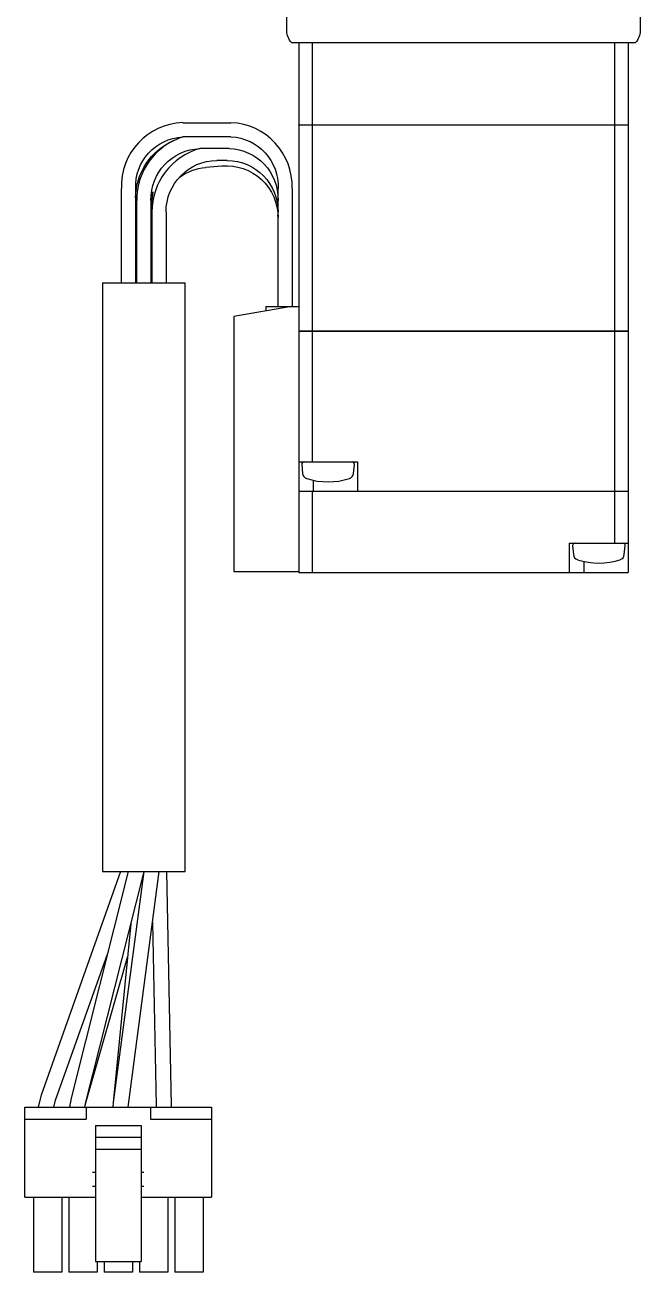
# Model space of a CAD drawing. Extents: x 0 to 753, y -8 to 439.
# Drawn here: x 522.5 to 574.8, y 111.6 to 217.5 of the extents above; entities that cross this region are included whole.
import ezdxf

# ---------------------------------------------------------------- set-up
doc = ezdxf.new("R2010")
doc.units = 0
doc.header["$LTSCALE"] = 0.5
doc.layers.add('MSM_CONTINUOUS', color=7, linetype='CONTINUOUS')

msp = doc.modelspace()

# ---------------------------------------------------------------- linework, layer by layer
at = {"layer": 'MSM_CONTINUOUS'}
for p, q in [((544.77, 217.01), (544.77, 231.01)), ((574.77, 231.01), (574.77, 217.01)), ((545.15, 216.01), (574.39, 216.01)), ((545.77, 216.01), (545.77, 209.02)), ((546.92, 216.01), (546.92, 209.02)), ((572.61, 216.01), (572.61, 209.02)), ((573.77, 216.01), (573.77, 209.02)), ((535.92, 209.21), (540.02, 209.21)), ((545.77, 209.02), (573.77, 209.02)), ((545.77, 209.01), (545.77, 171.01)), ((573.77, 209.01), (545.77, 209.01)), ((545.78, 209.01), (545.78, 209.02)), ((546.92, 209.01), (546.92, 209.02)), ((546.92, 209.01), (546.92, 191.52)), ((572.61, 209.01), (572.61, 209.02)), ((572.61, 209.01), (572.61, 191.52)), ((573.76, 209.01), (573.76, 209.02)), ((573.77, 209.01), (573.77, 191.52)), ((540.02, 208.01), (535.92, 208.01)), ((535.92, 208), (535.96, 208.01)), ((539.86, 207.01), (537.38, 207.01)), ((539.25, 205.53), (537.87, 205.41)), ((539.71, 206.01), (538.83, 206.01)), ((530.72, 195.61), (530.72, 203.61)), ((531.92, 203.61), (531.92, 195.61)), ((533.37, 203.32), (533.38, 203.35)), ((533.38, 203.35), (533.37, 203.32)), ((544.02, 193.61), (544.02, 203.61)), ((545.22, 203.61), (545.22, 193.61)), ((532.02, 195.61), (532.02, 202.61)), ((533.37, 203.32), (533.22, 202.11)), ((533.22, 202.61), (533.22, 195.61)), ((533.32, 202.61), (533.37, 203.32)), ((533.32, 195.61), (533.32, 202.61)), ((534.52, 201.61), (534.52, 195.61)), ((544.02, 201.13), (544.01, 201.37)), ((529.12, 195.61), (536.12, 195.61)), ((529.12, 195.61), (529.12, 145.61)), ((536.12, 145.61), (536.12, 195.61)), ((545.17, 193.61), (540.27, 192.75)), ((540.27, 192.75), (540.27, 171.11)), ((542.97, 193.61), (542.97, 193.22)), ((542.97, 193.61), (545.77, 193.61)), ((545.77, 191.52), (573.77, 191.52)), ((573.77, 191.51), (545.77, 191.51)), ((545.78, 191.51), (545.78, 191.52)), ((546.92, 191.51), (546.92, 191.52)), ((546.92, 191.51), (546.92, 180.41)), ((572.61, 191.51), (572.61, 191.52)), ((572.61, 191.51), (572.61, 177.91)), ((573.76, 191.51), (573.76, 191.52)), ((573.77, 191.51), (573.77, 177.91)), ((545.77, 180.41), (550.77, 180.41)), ((546.04, 180.19), (546.1, 179.42)), ((550.43, 179.42), (550.5, 180.19)), ((550.77, 180.41), (550.77, 177.91)), ((547.02, 177.91), (547.02, 178.84)), ((545.77, 177.91), (573.77, 177.91)), ((573.77, 177.9), (545.77, 177.9)), ((545.78, 177.91), (545.78, 177.9)), ((546.92, 177.91), (546.92, 177.9)), ((546.92, 177.9), (546.92, 171.01)), ((572.61, 177.91), (572.61, 177.9)), ((572.61, 177.9), (572.61, 173.51)), ((573.76, 177.91), (573.76, 177.9)), ((573.77, 177.9), (573.77, 171.01)), ((568.77, 171.01), (568.77, 173.51)), ((568.77, 173.51), (573.77, 173.51)), ((569.04, 173.3), (569.1, 172.53)), ((573.43, 172.53), (573.5, 173.3)), ((570.02, 171.01), (570.02, 171.95)), ((540.27, 171.11), (545.77, 171.11)), ((545.77, 171.01), (573.77, 171.01)), ((530.63, 145.61), (523.89, 126.64)), ((531.3, 145.61), (526.44, 126.37)), ((527.7, 126.05), (532.58, 145.39)), ((529.12, 145.61), (536.12, 145.61)), ((532.61, 145.61), (530.02, 126.02)), ((531.31, 125.85), (533.92, 145.61)), ((534.97, 125.72), (534.57, 145.61)), ((531.52, 141.19), (530.01, 126.02)), ((533.35, 141.31), (533.67, 125.76)), ((525.12, 126.21), (529.55, 138.68)), ((527.73, 126.1), (531.25, 138.43)), ((523.89, 126.64), (523.63, 125.61)), ((523.9, 126.65), (523.64, 125.61)), ((524.96, 125.61), (525.12, 126.21)), ((526.44, 126.37), (526.3, 125.61)), ((527.61, 125.61), (527.7, 126.05)), ((527.62, 125.61), (527.73, 126.1)), ((530.02, 126.02), (529.98, 125.61)), ((522.52, 125.61), (538.37, 125.61)), ((522.52, 117.96), (522.52, 125.61)), ((527.72, 125.61), (527.72, 124.59)), ((530.01, 126.02), (529.98, 125.61)), ((531.28, 125.61), (531.31, 125.85)), ((533.18, 125.61), (533.18, 124.59)), ((533.67, 125.76), (533.67, 125.61)), ((534.97, 125.61), (534.96, 125.79)), ((534.97, 125.61), (534.97, 125.72)), ((538.37, 125.61), (538.37, 117.96)), ((522.52, 124.59), (527.72, 124.59)), ((528.52, 124.06), (532.38, 124.06)), ((528.52, 124.06), (528.52, 112.5)), ((532.38, 124.06), (532.38, 112.5)), ((533.18, 124.59), (538.37, 124.59)), ((528.52, 123.06), (532.38, 123.06)), ((528.52, 122.04), (532.38, 122.04)), ((528.52, 120.06), (528.27, 120.06)), ((532.63, 120.06), (532.38, 120.06)), ((528.27, 118.91), (528.52, 118.91)), ((532.38, 118.91), (532.63, 118.91)), ((522.52, 117.96), (528.52, 117.96)), ((523.25, 117.96), (523.25, 111.61)), ((525.65, 117.96), (525.65, 111.61)), ((526.25, 117.96), (526.25, 111.61)), ((532.38, 117.96), (538.37, 117.96)), ((534.65, 117.96), (534.65, 111.61)), ((535.25, 117.96), (535.25, 111.61)), ((537.65, 117.96), (537.65, 111.61)), ((528.52, 112.5), (532.38, 112.5)), ((528.65, 112.5), (528.65, 111.61)), ((529.25, 112.5), (529.25, 111.61)), ((531.65, 112.5), (531.65, 111.61)), ((532.25, 112.5), (532.25, 111.61)), ((525.65, 111.61), (523.25, 111.61)), ((528.65, 111.61), (526.25, 111.61)), ((531.65, 111.61), (529.25, 111.61)), ((534.65, 111.61), (532.25, 111.61)), ((537.65, 111.61), (535.25, 111.61))]:
    msp.add_line(p, q, dxfattribs=at)
at = {"layer": 'MSM_CONTINUOUS', "extrusion": (0, 0, -1)}
for centre, radius, start, end in [((-546.27, 217.01), 1.5, 318.1897, 0), ((-573.27, 217.01), 1.5, 180, 221.8103), ((-536.14, 203.79), 4.22, 357.5064, 87.069), ((-537.36, 202.72), 5.45, 1.1091, 66.0046), ((-539.81, 203.8), 4.22, 92.8542, 182.5704), ((-537.51, 202.72), 4.29, 358.4892, 88.3121), ((-539.73, 202.73), 4.29, 91.642, 181.5567), ((-538.87, 201.65), 4.36, 359.4314, 89.3937), ((-539.63, 201.16), 4.39, 85.0821, 180.1308), ((-539.66, 201.65), 4.36, 90.5892, 180.5857), ((-538.25, 201.06), 4.37, 52.9581, 84.9542)]:
    msp.add_arc(centre, radius, start, end, dxfattribs=at)
at = {"layer": 'MSM_CONTINUOUS'}
for centre, radius, start, end in [((536.12, 203.81), 5.41, 92.1273, 182.0933), ((539.81, 203.8), 5.41, 357.9657, 87.8137), ((537.59, 202.68), 5.57, 107.3809, 180.7723), ((538.9, 201.64), 5.59, 105.9654, 180.2921), ((546.24, 180.21), 0.2, 90, 185), ((550.3, 180.21), 0.2, 355, 90), ((546.6, 179.47), 0.5, 185, 252.3708), ((548.27, 184.71), 6, 252.3708, 287.6292), ((549.93, 179.47), 0.5, 287.6292, 355), ((569.24, 173.32), 0.2, 108.1949, 185), ((573.3, 173.32), 0.2, 355, 71.8051), ((569.6, 172.58), 0.5, 185, 252.3708), ((571.27, 177.82), 6, 252.3708, 287.6292), ((572.93, 172.58), 0.5, 287.6292, 355)]:
    msp.add_arc(centre, radius, start, end, dxfattribs=at)

doc.saveas('drawing.dxf')
